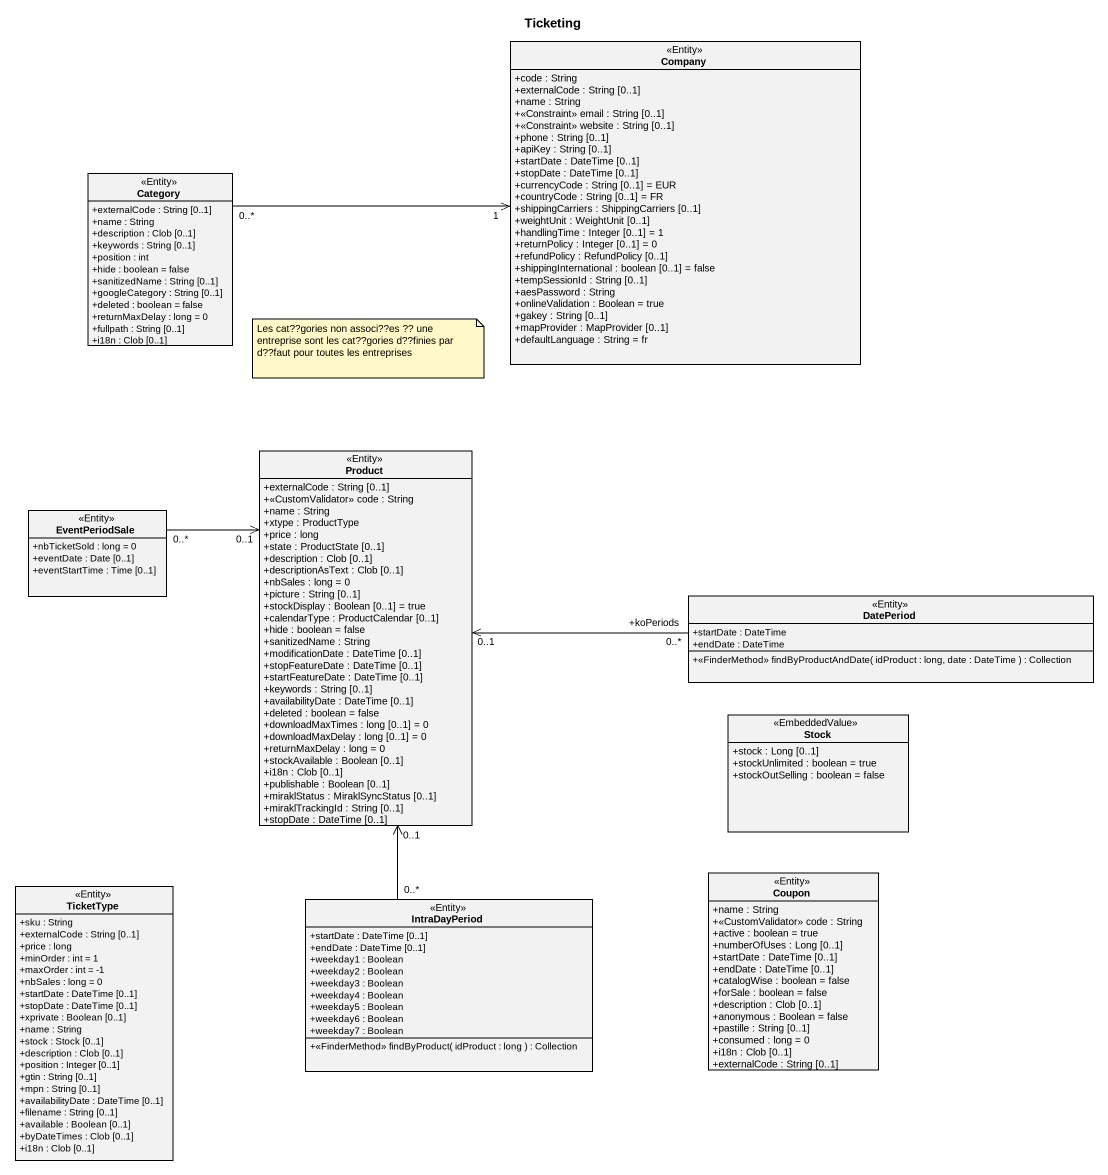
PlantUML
@startuml
title Ticketing
hide circle
hide empty members
skinparam classAttributeIconSize 0
class Company <<Entity>> {
  +code : String
  +externalCode : String [0..1]
  +name : String
  +<<Constraint>> email : String [0..1]
  +<<Constraint>> website : String [0..1]
  +phone : String [0..1]
  +apiKey : String [0..1]
  +startDate : DateTime [0..1]
  +stopDate : DateTime [0..1]
  +currencyCode : String [0..1] = EUR
  +countryCode : String [0..1] = FR
  +shippingCarriers : ShippingCarriers [0..1]
  +weightUnit : WeightUnit [0..1]
  +handlingTime : Integer [0..1] = 1
  +returnPolicy : Integer [0..1] = 0
  +refundPolicy : RefundPolicy [0..1]
  +shippingInternational : boolean [0..1] = false
  +tempSessionId : String [0..1]
  +aesPassword : String
  +onlineValidation : Boolean = true
  +gakey : String [0..1]
  +mapProvider : MapProvider [0..1]
  +defaultLanguage : String = fr
}
class Category <<Entity>> {
  +externalCode : String [0..1]
  +name : String
  +description : Clob [0..1]
  +keywords : String [0..1]
  +position : int
  +hide : boolean = false
  +sanitizedName : String [0..1]
  +googleCategory : String [0..1]
  +deleted : boolean = false
  +returnMaxDelay : long = 0
  +fullpath : String [0..1]
  +i18n : Clob [0..1]
}
class Product <<Entity>> {
  +externalCode : String [0..1]
  +<<CustomValidator>> code : String
  +name : String
  +xtype : ProductType
  +price : long
  +state : ProductState [0..1]
  +description : Clob [0..1]
  +descriptionAsText : Clob [0..1]
  +nbSales : long = 0
  +picture : String [0..1]
  +stockDisplay : Boolean [0..1] = true
  +calendarType : ProductCalendar [0..1]
  +hide : boolean = false
  +sanitizedName : String
  +modificationDate : DateTime [0..1]
  +stopFeatureDate : DateTime [0..1]
  +startFeatureDate : DateTime [0..1]
  +keywords : String [0..1]
  +availabilityDate : DateTime [0..1]
  +deleted : boolean = false
  +downloadMaxTimes : long [0..1] = 0
  +downloadMaxDelay : long [0..1] = 0
  +returnMaxDelay : long = 0
  +stockAvailable : Boolean [0..1]
  +i18n : Clob [0..1]
  +publishable : Boolean [0..1]
  +miraklStatus : MiraklSyncStatus [0..1]
  +miraklTrackingId : String [0..1]
  +stopDate : DateTime [0..1]
}
class EventPeriodSale <<Entity>> {
  +nbTicketSold : long = 0
  +eventDate : Date [0..1]
  +eventStartTime : Time [0..1]
}
class DatePeriod <<Entity>> {
  +startDate : DateTime
  +endDate : DateTime
  +<<FinderMethod>> findByProductAndDate( idProduct : long, date : DateTime ) : Collection
}
class Stock <<EmbeddedValue>> {
  +stock : Long [0..1]
  +stockUnlimited : boolean = true
  +stockOutSelling : boolean = false
}
class TicketType <<Entity>> {
  +sku : String
  +externalCode : String [0..1]
  +price : long
  +minOrder : int = 1
  +maxOrder : int = -1
  +nbSales : long = 0
  +startDate : DateTime [0..1]
  +stopDate : DateTime [0..1]
  +xprivate : Boolean [0..1]
  +name : String
  +stock : Stock [0..1]
  +description : Clob [0..1]
  +position : Integer [0..1]
  +gtin : String [0..1]
  +mpn : String [0..1]
  +availabilityDate : DateTime [0..1]
  +filename : String [0..1]
  +available : Boolean [0..1]
  +byDateTimes : Clob [0..1]
  +i18n : Clob [0..1]
}
class Coupon <<Entity>> {
  +name : String
  +<<CustomValidator>> code : String
  +active : boolean = true
  +numberOfUses : Long [0..1]
  +startDate : DateTime [0..1]
  +endDate : DateTime [0..1]
  +catalogWise : boolean = false
  +forSale : boolean = false
  +description : Clob [0..1]
  +anonymous : Boolean = false
  +pastille : String [0..1]
  +consumed : long = 0
  +i18n : Clob [0..1]
  +externalCode : String [0..1]
}
class IntraDayPeriod <<Entity>> {
  +startDate : DateTime [0..1]
  +endDate : DateTime [0..1]
  +weekday1 : Boolean
  +weekday2 : Boolean
  +weekday3 : Boolean
  +weekday4 : Boolean
  +weekday5 : Boolean
  +weekday6 : Boolean
  +weekday7 : Boolean
  +<<FinderMethod>> findByProduct( idProduct : long ) : Collection
}
Company "1" <-left- "0..*" Category
Product "0..1" <-right- "0..*\n+koPeriods" DatePeriod
EventPeriodSale "0..*" -right-> "0..1" Product
IntraDayPeriod "0..*" -up-> "0..1" Product
note as N1
  Les cat??gories non associ??es ?? une entreprise sont les cat??gories d??finies par d??faut pour toutes les entreprises
end note
@enduml
